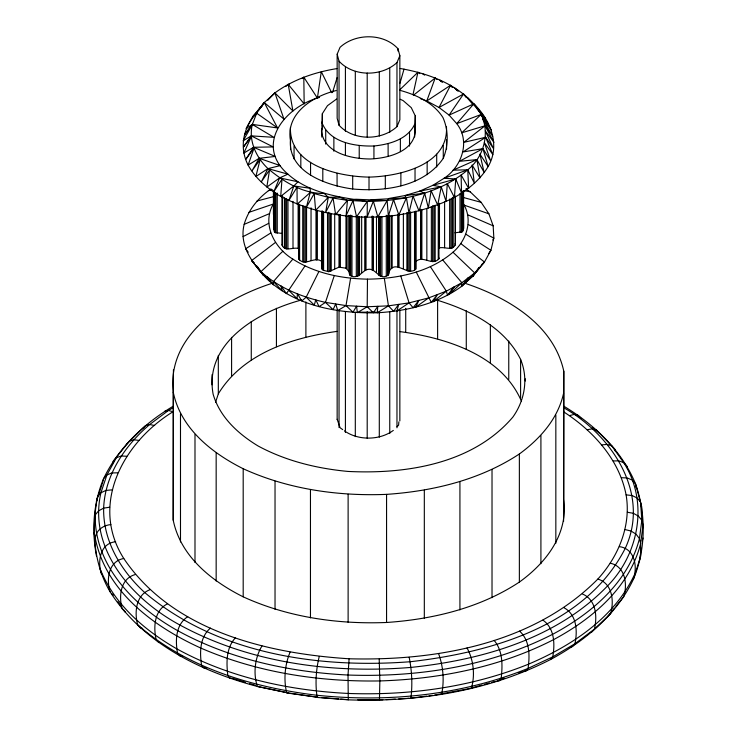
<?xml version="1.0" encoding="UTF-8"?>
<svg xmlns="http://www.w3.org/2000/svg" width="737" height="737" viewBox="0 0 737 737"><rect width="100%" height="100%" fill="white"/><g stroke="black" fill="none" stroke-linecap="round" stroke-linejoin="round"><path stroke-width="1.11" d="M257.222 266.26L260.382 270.94L256.246 266.14C282.98 304.068 333.603 313.805 377.233 312.783L377.814 306.306L373.373 312.764L367.201 306.767L367.468 279.148C397.621 278.835 429.514 272.303 452.988 252.229C466.724 240.52 473.476 219.322 463.057 203.357M465.158 283.33C507.498 297.49 553.533 324.262 563.787 371.19L563.787 499.299C568.31 534.122 546.237 562.782 519.364 582.083C480.027 608.025 433.116 619.292 386.566 622.479C337.647 624.423 287.964 617.284 243.192 596.832C211.694 581.06 180.593 556.481 173.213 520.165L173.213 392.056C166.829 334.322 225.089 298.328 272.791 283.082M173.213 520.165L173.435 369.863M563.565 521.501L563.787 371.19M321.747 137.073L322.355 113.645L327.477 105.677L336.625 99.016M414.645 136.999L415.253 115.866L411.283 107.676L403.13 100.601L400.246 99.283M420.302 98.592L426.769 100.978L439.012 107.482L449.109 115.119L473.808 103.834C490.427 119.615 500.69 145.244 488.134 166.562C480.165 179.966 467.792 189.842 454.407 197.461C400.762 223.956 333.981 223.827 280.714 196.42L281.985 179.257L273.768 191.767L279.618 177.921L287.891 174.135C309.697 193.665 339.591 197.138 367.284 201.431C402.715 201.072 440.192 193.398 467.765 169.814C487.627 153.858 491.947 122.775 473.808 103.834C454.886 83.088 427.248 73.193 400.2 68.486M398.855 421.905L398.606 425.157L397.096 426.659M367.468 279.148C341.507 278.66 314.975 273.28 292.856 259.129L273.418 281.617L273.445 284.943L267.181 276.633L269.742 281.387C254.716 266.389 238.466 247.236 244.168 224.352C248.36 209.667 258.595 197.433 271.032 188.893M292.856 259.129C274.661 248.185 261.524 224.177 273.316 204.038L248.866 212.367M563.787 411.928C593.294 431.016 619.255 459.455 626.1 494.877C631.36 525.656 618.417 556.509 597.854 579.052C533.791 643.788 436.848 661.089 349.098 658.777L348.021 675.028L348.269 699.846C417.455 702.287 488.345 691.288 550.438 659.569C584.671 641.153 616.464 614.962 633.415 579.236C645.934 549.139 646.238 514.5 635.534 483.831C621.706 450.482 594.317 424.484 563.777 406.188M415.815 261.524C423.01 254.781 432.435 266.499 438.948 258.77L439.022 257.978M442.78 260.032L461.859 282.741L461.371 286.546C437.023 304.095 406.787 311.078 377.233 312.783L388.427 305.855L409.081 302.879L428.575 297.932L446.336 291.152L461.859 282.741L474.692 272.939L484.476 262.022L490.925 250.304L493.845 238.125L493.164 225.844L488.889 213.804L481.16 202.353L470.188 191.813L465.839 188.912M173.213 406.225C144.111 423.425 118.353 447.893 103.585 478.663C93.341 502.929 91.545 530.262 96.473 555.938M349.098 658.777C266.951 653.507 172.532 630.992 123.779 558.48C89.241 504.154 123.632 442.016 173.011 411.743L168.478 410.454L164.637 411.301M639.458 561.216L640.296 554.758M640.858 550.447L641.135 548.291M435.42 299.839L437.612 300.3C470.446 310.434 504.504 327.339 520.598 359.389C528.558 378.707 524.818 400.255 512.888 417.068C473.016 463.868 406.327 474.333 347.975 471.431C316.707 468.492 285.79 460.947 258.024 445.949C238.125 433.835 219.902 417.243 213.131 394.24C203.661 342.419 259.184 311.226 301.525 300.005M389.302 215.176L389.302 271.225L388.408 274.947C378.155 282.041 376.285 265.799 366.022 269.935C361.01 272.764 356.708 280.032 349.817 275.094L348.841 271.382L345.994 268.176L339.002 267.163L328.859 271.695L323.589 270.387L322.041 269.134L322.152 211.15M282.363 233.5L274.855 232.487L273.713 228.47M463.416 213.73L463.287 214.513L463.287 191.638M282.925 251.206L260.944 271.658C278.872 288.047 302.05 297.094 325.459 302.373L333.087 309.623L335.731 303.985L337.758 310.609L346.003 305.597L350.6 278.218M412.996 94.677L417.934 72.263L419.777 73.617M112.77 463.039L113.222 461.169L129.316 441.196L133.821 439.786L139.146 440.413M410.905 698.344C412.573 684.82 411.919 670.734 409.164 657.34M642.314 540.958L643.033 538.019M102.434 483.398L103.585 478.663L106.883 474.997L116.391 457.723L121.144 455.991L126.755 456.258M633.415 579.236L640.637 556.407L640.637 543.593L643.033 525.214L641.835 520.294L640.527 501.961L637.137 498L632.079 495.513L626.1 494.877M319.259 656.474C315.924 669.721 315.132 683.982 317.159 697.442L348.269 699.846M273.556 215.241L273.851 212.781M454.904 232.846L462.385 231.768L463.582 228.534L463.582 190.791M399.915 83.355L404.023 69.14M322.391 127.759L321.461 130.882C323.829 153.222 351.503 158.879 370.094 158.98C388.058 158.363 415.723 151.371 415.327 129.039L414.461 126.985M332.488 92.604L337.131 77.606M215.536 402.393L218.318 393.834L218.318 355.409M318.891 271.529L306.15 297.195L314.266 305.081L315.805 299.784L319.066 306.666L325.459 302.373L334.257 275.656M96.363 501.492L102.075 484.458M173.213 392.056C180.593 428.372 211.694 452.951 243.192 468.732C287.964 489.175 337.647 496.314 386.566 494.37C433.116 491.183 480.027 479.925 519.364 453.974C539.972 438.893 557.872 418.92 563.565 393.392M399.933 90.319C416.46 94.88 433.402 102.59 442.946 117.533C448.584 130.136 448.538 145.622 443.269 158.335C423.711 186.857 384.659 191.823 352.701 188.994C326.915 185.457 288.149 172.495 290.424 140.187C285.698 113.028 313.382 96.077 336.118 90.559M290.424 127.381C289.19 165.954 338.956 176.567 369.016 177.11C398.874 176.401 448.658 165.309 446.465 126.782M436.958 79.403L435.208 77.975L426.769 100.978L450.565 85.28L453.006 87.537M438.893 203.412L438.893 248.019C444.273 246.176 452.739 251.676 455.448 244.38L455.448 196.337M319.499 97.459C285.44 106.414 253.832 144.553 287.891 174.135L267.955 168.616C256.255 157.423 248.452 141.108 252.247 124.719L256.669 113.194L264.288 102.572L275.629 92.383C293.63 79.384 315.104 72.134 336.873 68.605M337.15 54.206L340.033 47.334C355.4 33.101 383.608 32.99 397.962 48.716L399.85 55.699L399.85 119.753L396.967 126.626C381.6 140.859 353.392 140.97 339.038 125.244L337.15 118.261L337.15 54.206L339.038 61.189L339.038 125.244M396.967 126.626L396.967 62.571L399.85 55.699M290.092 652.181C284.804 664.765 283.505 679.836 286.73 692.964L318.126 697.331L289.374 693.102M298.715 203.946L298.715 248.553C293.298 246.766 284.906 252.294 282.087 245.034L282.409 244.269M471.247 688.551C475.291 675.709 473.642 659.91 467.028 647.952M492.777 240.022L493.845 238.125L468.225 224.536M261.976 645.962C254.836 657.634 253.031 673.756 257.416 686.479L288.268 692.937L257.416 686.479C200.381 671.26 142.665 643.051 110.071 591.737C93.175 563.151 91.517 528.595 97.542 496.683L100.914 492.786L106.883 474.997L111.821 472.942L117.634 472.822M474.692 272.939L472.417 276.624L479.584 267.476L472.712 276.357L461.371 286.546L468.281 277.84L462.108 286.076L474.692 272.939L452.988 252.229M304.961 265.974L286.435 293.648L281.027 285.91L282.114 290.747L273.418 281.617M321.747 122.139C329.282 142.563 354.783 146.525 373.935 146C389.366 144.369 407.414 139.588 414.645 124.36M389.302 271.225C395.833 259.277 407.027 276.237 415.539 269.512L416.046 268.775L416.046 211.583M267.817 100.241L274.892 92.853L283.929 119.081L264.288 102.572L252.524 116.907L246.075 128.625L252.275 124.396L277.527 127.943L256.669 113.194C243.146 127.206 239.028 147.603 248.111 165.125C255.564 178.64 267.595 188.654 280.714 196.42L282.953 196.696M488.428 253.933L490.925 250.304L465.904 234.219M475.89 271.935L472.712 276.357L484.476 262.022L460.772 243.542M477.152 270.166L479.059 267.503M218.318 393.834C243.118 353.161 292.46 337.583 337.159 331.374M258.107 110.568L264.288 102.572L277.527 127.943M258.715 109.785L264.583 102.305L260.907 107.556M235.306 637.901C226.047 648.007 226.287 662.858 227.853 675.599L229.603 678.068L231.344 678.243M607.684 616.703L614.483 608.007M615.846 606.265L623.778 596.73C627.62 584.229 625.409 566.348 610.245 563.206M288.176 85.372L289.494 83.714M280.714 196.42L293.842 185.954L297.988 181.772L279.618 177.921L266.812 187.115L269.576 169.906L261.331 181.846L267.955 168.616L280.244 165.604L259.184 158.298L248.111 165.125L254.016 148.201L245.974 159.109L253.546 147.28L273.132 146.912L251.225 135.875L243.155 140.804L252.247 124.719L244.62 134.714L252.275 124.396L273.897 137.322L251.225 135.875L243.496 146.939L251.354 136.502L243.836 153.084L253.546 147.28L275.269 156.437L259.184 158.298L251.971 170.855L260.152 159.45L255.84 176.576L267.955 168.616C283.754 181.79 302.999 193.868 324.243 193.453L328.269 197.332L325.616 212.459L333.06 198.087L335.611 214.559L347.468 200.344L355.842 199.248L387.128 200.584L388.961 198.456L404.843 195.581L424.659 193.177L428.363 208.027L431.108 190.717L437.704 205.089L441.26 186.839L432.831 185.337L419.611 191.169L404.843 195.581L406.437 197.802L408.943 212.956L413.015 196.134L419.012 210.966L424.659 193.177L419.611 191.169L441.26 186.839L446.06 201.275L447.304 183.568L454.407 197.461L455.77 178.98L444.098 178.262L432.831 185.337L455.77 178.98L461.519 192.891L461.104 174.909L468.64 188.322L466.484 188.727M550.438 659.569L552.732 656.87L574.934 643.733L594.344 629.195L610.697 613.451C614.225 600.904 612.401 583.428 597.854 579.052M256.716 112.236L252.524 116.907L256.669 113.194M126.303 444.448L145.465 425.654L149.666 424.53L168.478 410.454L173.37 407.561M591.535 632.245L594.344 629.195C597.504 616.602 596.132 599.586 582.368 593.958M210.432 628.108C199.69 637.081 199.598 652.567 201.588 665.253L203.661 667.86L206.765 668.302M393.328 430.408C379.813 440.431 358.173 440.763 344.4 430.832M399.859 89.721L417.934 72.263M285.753 86.533L288.195 84.304L304.169 103.917L303.81 77.182L302.059 78.592M461.859 282.741L448.805 294.625L454.093 286.951L447.506 295.215L446.336 291.152L430.426 266.72M481.989 264.251L484.476 262.022M306.15 297.195L301.792 300.963L297.398 293.704L297.103 298.725L288.637 290.212M187.705 616.712C175.673 624.488 175.148 640.573 177.58 653.222L179.957 655.976L182.619 656.483M446.336 291.152L433.19 301.746L437.456 294.542L431.256 302.354L416.294 272.119M413.65 95.091L435.208 77.975M339.038 61.189C353.392 76.915 381.6 76.805 396.967 62.571M260.382 270.94L251.557 260.622L275.454 242.436M142.656 428.704L144.415 427.386M428.575 297.932L415.714 307.246L418.828 300.401L413.107 307.762L409.081 302.879L400.79 276.053M167.41 603.87C154.3 610.402 153.287 627.049 156.152 639.661L158.796 642.581M409.081 302.879L396.884 310.959L398.754 304.363L393.613 311.263L388.427 305.855L384.355 278.42M270.663 233.049L245.532 248.83L248.231 252.183M388.427 305.855L367.201 306.767L357.334 312.663L356.597 306.177L352.986 312.212L346.003 305.597L325.459 302.373M149.841 589.757C135.838 595.026 134.337 612.171 137.598 624.755L140.472 627.86L142.628 628.468M243.044 236.623L268.683 223.339M135.23 574.556C120.49 578.573 118.546 596.169 122.167 608.707L125.235 612.014L123.908 610.153M244.168 224.352L269.576 213.573M123.779 558.48C108.459 561.272 106.165 579.264 110.071 591.737M504.348 678.233L497.07 680.896L499.539 680.693L501.188 678.252C502.625 665.493 502.938 650.826 494.149 640.416M518.922 672.899L522.045 671.757M298.817 204.757L298.918 259.304C305.652 267.034 315.224 254.938 322.548 262.132M115.626 541.75C99.864 543.335 97.348 561.705 101.466 574.068M469.312 688.616L482.118 685.051M484.255 684.461L489.589 682.978M491.726 682.379L494.932 681.495M257.01 201.008L273.289 196.715M569.59 415.604L574.252 414.387L578.204 415.318L580.848 418.238M570.447 647.022L572.363 646.598L574.934 643.733C577.679 631.102 576.804 614.612 563.989 607.721M335.611 214.559L337.85 214.071M110.9 524.587C103.447 525.168 95.782 530.318 95.285 538.296C105.981 591.664 154.033 626.883 200.86 648.09C257.066 672.485 318.826 681.974 379.85 680.933C439.685 679.072 499.981 667.142 553.533 639.661C592.124 618.988 629.444 587.711 640.637 543.593L639.458 538.6L641.835 520.294L638.435 516.112L633.35 513.284L627.344 512.252M434.618 695.12L468.188 688.837M268.36 190.607L272.672 189.787M587.159 429.717L592.226 428.833L596.528 430.04L614.833 449.192L615.257 451.026M376.119 312.184L359.223 312.184M109.656 507.222L103.65 508.134L98.565 510.861L95.165 514.988C94.419 566.679 135.378 607.012 177.58 630.605C229.677 659.191 289.033 672.043 348.021 675.028C418.072 677.506 489.856 666.368 552.732 634.253C591.157 613.672 628.311 582.525 639.458 538.6L636.086 534.187L631.038 531.018L625.087 529.581M524.071 671.25L526.052 670.992L528.042 668.422L552.732 656.87C555.035 644.202 554.639 628.293 542.966 620.158M411.218 698.086L426.815 696.106M429.045 695.829L432.389 695.406M601.77 444.908L607.177 444.383L611.765 445.885L623.714 462.643L626.929 466.162L627.38 468.032M111.913 489.884L105.962 490.4L100.914 492.786C87.841 549.866 133.075 599.872 179.957 625.05C250.055 663.079 332.175 673.876 410.905 667.418C482.016 659.956 556.748 638.73 607.684 585.777C639.191 553.671 648.781 501.39 623.714 462.643L618.896 460.828L613.221 460.984M357.777 699.782L382.853 699.791M386.262 699.597L395.345 699.072M398.754 698.879L408.971 698.289M440.192 694.411L441.564 694.466C444.448 681.237 443.305 666.423 438.57 653.618M621.374 477.714L627.233 477.944L632.208 480.1L635.534 483.831L641.715 506.789L641.715 515.329M346.003 305.597L367.201 306.767M400.117 331.632C446.051 337.868 501.464 354.912 521.381 401.057M321.516 697.589L338.476 698.906M340.734 699.081L347.523 699.606M154.632 425.516L149.666 424.53C124.958 445.581 104.976 474.803 103.65 508.134C102.959 541.032 121.117 570.982 144.774 592.585C217.286 653.894 318.071 668.717 410.104 661.743C490.51 652.604 585.344 626.072 625.179 548.475C651.001 493.375 611.507 434.876 563.869 407.819M463.619 190.515L470.188 191.813M463.619 197.562L481.16 202.353M232.219 678.326L245.32 682.287M249.686 683.604L255.14 685.253M619.366 546.642C632.899 548.245 637.035 562.856 634.566 574.501C614.142 618.03 571.626 645.778 528.733 664.083C471.588 687.197 409.321 695.682 347.928 693.434C288.683 690.431 229.069 677.524 176.742 648.818C144.544 630.282 114.428 604.561 100.306 569.314M464.282 205.181L488.889 213.804M299.167 248.811L298.135 248.424L298.135 204.96M467.682 214.762L493.164 225.844M422.734 73.847L424.604 75.11M342.687 429.607L340.107 427.773L337.15 419.27M379.454 699.993L379.85 680.933L379.205 659.071M442.578 82.341L439.897 80.204L441.435 81.752M592.327 427.46L599.402 433.144M137.598 624.755C187.023 667.952 252.459 687.372 316.505 695.212C387.773 702.628 461.298 695.313 528.042 668.422C529.903 655.718 529.921 640.425 519.576 631.112M251.557 260.622L254.495 263.137M458.211 91.314L454.886 88.182L457.262 90.669M274.892 92.853L292.902 110.983L288.195 84.304M472.933 103.954L463.555 93.986L439.012 107.482L450.565 85.28L451.763 87.003M112.006 593.847L113.286 595.256M472.389 103.217L467.258 97.542L480.754 112.789L473.808 103.834L456.756 123.65C470.759 141.449 461.721 166.728 444.098 178.262L467.765 169.814L474.315 183.117L472.085 164.996L479.99 177.921L476.913 159.607L459.473 161.311L482.938 148.653L490.483 160.574L484.375 142.646L492.832 154.577L485.665 137.275L463.868 142.342L485.029 125.787L492.712 136.198L482.698 119.228L491.468 130.099L481.04 114.539L456.756 123.65L449.109 115.119L463.555 93.986L466.06 97.312M476.728 108.063L485.443 118.307L476.618 107.989L488.456 124.203L481.04 114.539L461.731 132.817L485.029 125.787L493.956 142.305L485.314 130.891L493.394 148.441L485.665 137.275L463.103 151.933L482.938 148.653L488.134 166.562L479.925 154.134L484.062 172.246L476.913 159.607L453.071 170.173L467.765 169.814L468.64 188.322M117.938 601.77L120.592 605.501M260.944 271.769L263.192 275.104L260.944 271.658M303.81 77.182L317.389 98.085L321.286 71.682L331.668 92.669M635.736 486.613L636.694 488.585M455.107 243.615L455.448 244.38M93.968 532.685L94.686 535.633M463.582 228.534L463.416 190.846M446.465 139.597L446.576 149.067M555.836 415.134L555.836 543.243M540.912 435.595L540.912 563.704M525.324 378.79L525.324 381.047M520.598 359.389L520.598 397.823M519.364 453.974L519.364 582.083M508.76 341.038L508.76 379.463M492.021 469.58L492.021 597.689M490.372 324.575L490.372 363.009M466.281 310.784L466.281 349.218M462.928 191.003L462.928 231.04M462.385 191.731L462.385 231.768M461.334 192.246L461.334 232.275M460.008 193.573L460.008 232.468M459.925 481.805L459.925 609.904M455.162 195.968L455.162 245.154M453.2 197.092L453.2 247.42M452.288 197.691L452.288 248.019M451.016 199.128L451.016 248.314M449.653 199.064L449.653 248.249M444.604 201.947L444.604 247.706M443.269 145.53L443.269 158.335M439.473 203.283L439.473 247.89M438.948 203.863L438.948 258.77M438.257 204.554L438.257 259.452M437.612 300.3L437.612 338.734M436.7 154.199L436.7 167.013M435.171 205.218L435.171 261.257M433.992 205.623L433.992 261.663M432.628 205.678L432.628 261.727M431.357 206.517L431.357 261.423M427.147 161.9L427.147 174.706M426.843 208.525L426.843 259.995M424.319 490.169L424.319 618.279M421.868 210.073L421.868 259.258L420.698 259.442L420.698 209.115M421.251 210.1L421.251 259.286M415.539 211.178L415.539 269.512M415.253 115.866L415.253 129.648M415.032 168.285L415.032 181.09M414.526 211.712L414.526 270.046M410.62 211.731L410.62 271.207M409.523 132.328L409.523 146.119M409.284 213.048L409.284 271.382M407.957 212.864L407.957 271.198M406.907 212.348L406.907 270.682M405.719 308.324L405.719 332.055M403.379 213.619L403.379 268.526M400.882 173.066L400.882 185.881M400.375 138.998L400.375 151.629M399.85 310.461L399.85 420.919M399.039 214.32L399.039 266.932L397.823 266.905L397.823 214.283M398.441 215.37L398.441 266.84M397.962 48.716L397.962 51M396.967 310.424L396.967 427.792M392.075 215.388L392.075 268.001M391.522 215.554L391.522 268.167M391.126 215.83L391.126 268.452M389.753 68.283L389.753 132.338M389.753 311.53L389.753 433.503M388.712 215.84L388.712 274.173M388.408 215.462L388.408 274.947M388.113 143.706L388.113 156.345M387.542 216.079L387.542 275.555M386.566 494.37L386.566 622.479M386.28 215.259L386.28 275.878M385.313 176.051L385.313 188.865M381.95 216.816L381.95 276.292M380.587 216.742L380.587 276.218M379.417 216.319L379.417 275.804M379.297 71.959L379.297 136.013M379.297 311.76L379.297 437.179M378.698 216.789L378.698 275.122M376.496 216.392L376.496 272.441M373.935 146L373.935 158.63M373.226 216.392L373.226 270.157L372.084 269.908L372.084 216.153M372.701 216.208L372.701 269.963M369.016 177.11L369.016 189.916M367.201 73.055L367.201 137.11M367.201 311.705L367.201 438.275M366.022 216.171L366.022 269.935M365.414 216.236L365.414 269.991M364.889 216.429L364.889 270.184M361.664 216.457L361.664 272.497M359.527 216.862L359.527 275.196M359.223 145.65L359.223 158.28M358.827 216.402L358.827 275.878M357.666 216.825L357.666 276.311M356.303 215.766L356.303 276.384M355.308 71.388L355.308 135.442M355.308 312.341L355.308 436.608M352.701 176.18L352.701 188.994M351.964 215.388L351.964 276.007M350.701 215.075L350.701 275.693M349.817 215.609L349.817 275.094M349.495 215.987L349.495 274.321M348.841 215.333L348.841 271.382M348.122 494.241L348.122 622.35M346.952 216.005L346.952 268.618L345.994 268.176L345.994 215.563M346.547 215.729L346.547 268.342M345.413 67.224L345.413 131.278M345.413 142.692L345.413 155.323M345.413 311.622L345.413 432.444M340.218 214.504L340.218 267.116M339.6 214.458L339.6 267.07M339.002 214.541L339.002 267.163M339.038 310.194L339.038 427.561M337.15 310.111L337.15 419.427M337.067 173.315L337.067 186.12M334.699 213.877L334.699 268.784M333.87 137.414L333.87 151.196M331.217 213.776L331.217 270.967M330.185 213.159L330.185 271.492M328.859 212.21L328.859 271.695M327.514 213.196L327.514 271.529M325.717 130.329L325.717 144.111M323.589 212.053L323.589 270.387M322.806 168.635L322.806 181.44M322.557 211.537L322.557 269.871M322.355 113.645L322.355 126.285M322.041 210.8L322.041 269.134M317.177 210.653L317.177 259.839L315.998 259.664L315.998 209.336M316.624 210.496L316.624 259.682M311.042 207.825L311.042 260.437M310.553 162.343L310.553 175.157M310.461 489.783L310.461 617.892M306.564 206.996L306.564 261.893M305.892 301.958L305.892 337.002M305.302 206.157L305.302 262.206M303.93 206.111L303.93 262.16M302.741 205.715L302.741 261.764M300.825 154.724L300.825 167.529M299.618 205.079L299.618 259.986M298.918 204.398L298.918 259.304M294.054 146.092L294.054 158.906M293.004 201.385L293.004 248.286M290.535 136.852L290.535 149.657M287.964 199.681L287.964 248.866M286.601 198.612L286.601 248.94M285.32 198.327L285.32 248.655M284.408 197.737L284.408 248.065M282.409 196.226L282.382 245.808M282.087 195.858L282.087 245.034M277.259 193.131L277.259 233.159M276.43 308.278L276.43 346.712M275.914 192.956L275.914 232.984M275.03 481.169L275.03 609.278M274.855 192.449L274.855 232.487M274.302 191.721L274.302 231.759M273.713 190.726L273.584 229.253M273.418 191.574L273.418 214.449M251.271 321.424L251.271 359.849M243.192 468.732L243.192 596.832M231.593 337.38L231.593 375.815M216.162 452.942L216.162 581.051M212.063 374.654L212.063 384.834M194.992 434.415L194.992 562.515M180.491 413.853L180.491 541.962M310.231 188.276L310.222 192.495L306.38 207.3L314.22 193.564L315.611 210.349L328.269 197.332L339.61 197.148L347.468 200.344L367.284 201.431L372.461 199.69L406.437 197.802L398.864 214.946L393.558 199.653L388.353 215.913L387.128 200.584L377.851 216.89L373.346 201.173L367.201 216.825L367.284 201.431L356.561 216.77L352.968 200.648L346.086 215.665L347.468 200.344L328.269 197.332L310.222 192.495L297.14 204.241L297.029 187.226L288.922 200.335L293.842 185.954L310.231 188.276"/></g></svg>
